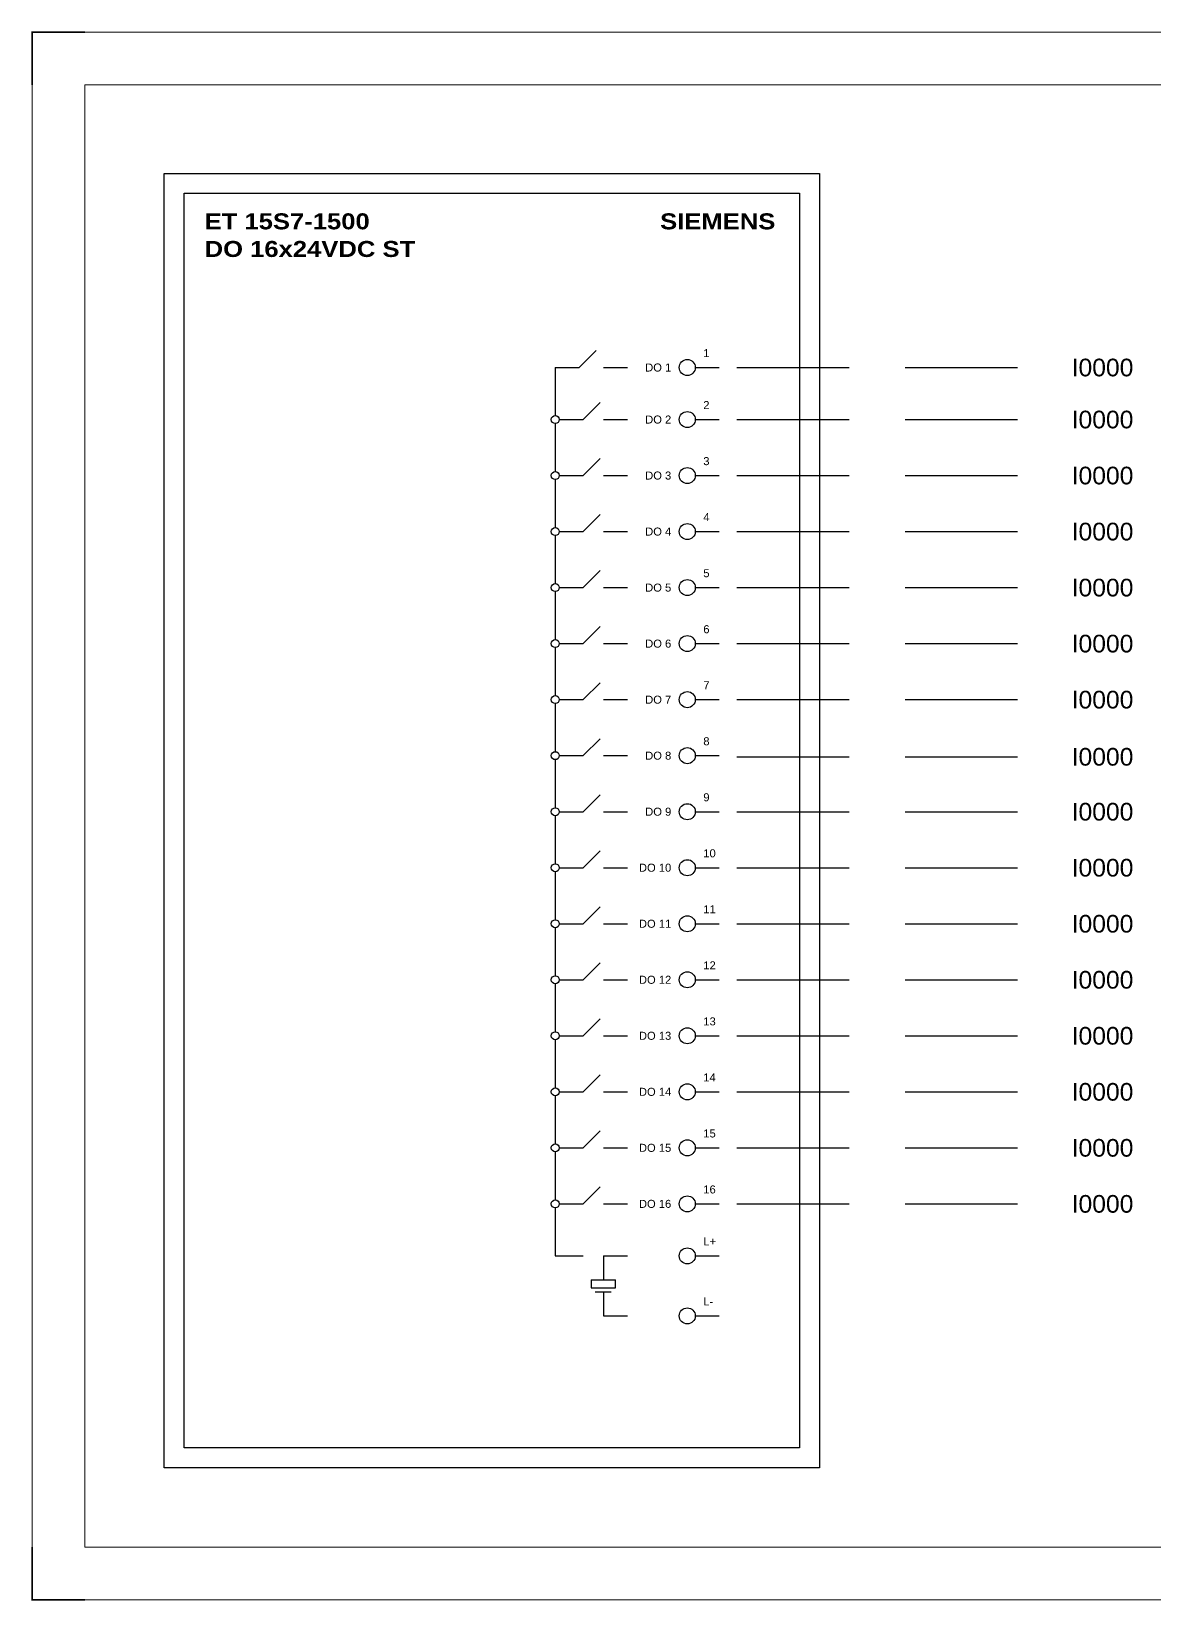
# Model space of a CAD drawing. Header units: centimetres. Extents: x -6233 to 67854, y 107 to 55669.
# Drawn here: x 13114 to 16294, y 9709 to 14153 of the extents above; entities that cross this region are included whole.
import ezdxf
from ezdxf.enums import TextEntityAlignment as Align

# ---------------------------------------------------------------- set-up
doc = ezdxf.new("R2010")
doc.units = ezdxf.units.CM
doc.header["$LTSCALE"] = 25.4
doc.linetypes.add('HIDDEN', pattern=[0.375, 0.25, -0.125])
doc.layers.add('Etiket-Line-L', color=7, linetype='Continuous')
doc.layers.add('EtIket-Line-S', color=2, linetype='Continuous')
doc.styles.add('Bold', font='ariblk.ttf', dxfattribs={"height": 25.4})
doc.styles.get("Standard").update_dxf_attribs({"font": 'arial.ttf', "height": 25.4})

# ---------------------------------------------------------------- blocks, each defined once
blk = doc.blocks.new('x5 Out Line')
at = {"const_width": 0.3}
for points in [[(9.65, 286.71), (0, 286.71), (0, 277.06)], [(0, 9.65), (0, 0), (9.65, 0)]]:
    blk.add_lwpolyline(points, dxfattribs=at)
at = {"lineweight": 15}
blk.add_lwpolyline([(395.8, 9.65), (395.8, 277.06), (9.65, 277.06), (9.65, 9.65)], close=True, dxfattribs=at)
at = {"layer": 'EtIket-Line-S', "lineweight": 9, "ltscale": 0.5}
blk.add_lwpolyline([(0, 0), (405.45, 0), (405.45, 286.71), (0, 286.71)], close=True, dxfattribs=at)

msp = doc.modelspace()

# ---------------------------------------------------------------- linework, layer by layer
at = {"ltscale": 50}
for p, q in [((14665.4, 13200.7), (14713.5, 13248.8)), ((14597.4, 13200.7), (14665.4, 13200.7)), ((14597.4, 13200.7), (14597.4, 13064.7)), ((14733.4, 13200.7), (14801.4, 13200.7)), ((14676.7, 13053.4), (14724.8, 13101.5)), ((14597.4, 13042.1), (14597.4, 12906.1)), ((14608.7, 13053.4), (14676.7, 13053.4)), ((14733.4, 13053.4), (14801.4, 13053.4)), ((14676.7, 12894.8), (14724.8, 12942.8)), ((14608.7, 12894.8), (14676.7, 12894.8)), ((14733.4, 12894.8), (14801.4, 12894.8)), ((14597.4, 12883.4), (14597.4, 12747.4)), ((14676.7, 12736.1), (14724.8, 12784.2)), ((14597.4, 12724.8), (14597.4, 12588.8)), ((14608.7, 12736.1), (14676.7, 12736.1)), ((14733.4, 12736.1), (14801.4, 12736.1)), ((14676.7, 12577.4), (14724.8, 12625.5)), ((14608.7, 12577.4), (14676.7, 12577.4)), ((14733.4, 12577.4), (14801.4, 12577.4)), ((14597.4, 12566.1), (14597.4, 12430.1)), ((14676.7, 12418.8), (14724.8, 12466.9)), ((14597.4, 12407.5), (14597.4, 12271.5)), ((14608.7, 12418.8), (14676.7, 12418.8)), ((14733.4, 12418.8), (14801.4, 12418.8)), ((14676.7, 12260.1), (14724.8, 12308.2)), ((14597.4, 12248.8), (14597.4, 12112.8)), ((14608.7, 12260.1), (14676.7, 12260.1)), ((14733.4, 12260.1), (14801.4, 12260.1)), ((14676.7, 12101.5), (14724.8, 12149.5)), ((14597.4, 12090.1), (14597.4, 11954.1)), ((14608.7, 12101.5), (14676.7, 12101.5)), ((14733.4, 12101.5), (14801.4, 12101.5)), ((14676.7, 11942.8), (14724.8, 11990.9)), ((14597.4, 11931.5), (14597.4, 11795.5)), ((14608.7, 11942.8), (14676.7, 11942.8)), ((14733.4, 11942.8), (14801.4, 11942.8)), ((14676.7, 11784.2), (14724.8, 11832.2)), ((14608.7, 11784.2), (14676.7, 11784.2)), ((14733.4, 11784.2), (14801.4, 11784.2)), ((14597.4, 11772.8), (14597.4, 11636.8)), ((14676.7, 11625.5), (14724.8, 11673.6)), ((14597.4, 11614.2), (14597.4, 11478.2)), ((14608.7, 11625.5), (14676.7, 11625.5)), ((14733.4, 11625.5), (14801.4, 11625.5)), ((14676.7, 11466.8), (14724.8, 11514.9)), ((14608.7, 11466.8), (14676.7, 11466.8)), ((14733.4, 11466.8), (14801.4, 11466.8)), ((14597.4, 11455.5), (14597.4, 11319.5)), ((14676.7, 11308.2), (14724.8, 11356.3)), ((14597.4, 11296.8), (14597.4, 11160.9)), ((14608.7, 11308.2), (14676.7, 11308.2)), ((14733.4, 11308.2), (14801.4, 11308.2)), ((14676.7, 11149.5), (14724.8, 11197.6)), ((14597.4, 11138.2), (14597.4, 11002.2)), ((14608.7, 11149.5), (14676.7, 11149.5)), ((14733.4, 11149.5), (14801.4, 11149.5)), ((14676.7, 10990.9), (14724.8, 11038.9)), ((14597.4, 10979.5), (14597.4, 10843.5)), ((14608.7, 10990.9), (14676.7, 10990.9)), ((14733.4, 10990.9), (14801.4, 10990.9)), ((14676.7, 10832.2), (14724.8, 10880.3)), ((14597.4, 10820.9), (14597.4, 10684.9)), ((14608.7, 10832.2), (14676.7, 10832.2)), ((14733.4, 10832.2), (14801.4, 10832.2)), ((14597.4, 10684.9), (14676.7, 10684.9)), ((14733.4, 10684.9), (14801.4, 10684.9)), ((14733.4, 10684.9), (14733.4, 10616.9)), ((14699.4, 10616.9), (14767.4, 10616.9)), ((14699.4, 10616.9), (14699.4, 10594.4)), ((14699.4, 10594.4), (14767.4, 10594.4)), ((14710.7, 10582.9), (14756, 10582.9)), ((14733.4, 10582.9), (14733.4, 10514.9)), ((14767.4, 10594.4), (14767.4, 10616.9)), ((14733.4, 10514.9), (14801.4, 10514.9))]:
    msp.add_line(p, q, dxfattribs=at)
at = {"color": 6, "ltscale": 50}
for p, q in [((14993.7, 13200.7), (15061.7, 13200.7)), ((14993.7, 13053.4), (15061.7, 13053.4)), ((14993.7, 12894.8), (15061.7, 12894.8)), ((14993.7, 12736.1), (15061.7, 12736.1)), ((14993.7, 12577.4), (15061.7, 12577.4)), ((14993.7, 12418.8), (15061.7, 12418.8)), ((14993.7, 12260.1), (15061.7, 12260.1)), ((14993.7, 12101.5), (15061.7, 12101.5)), ((14993.7, 11942.8), (15061.7, 11942.8)), ((14993.7, 11784.2), (15061.7, 11784.2)), ((14993.7, 11625.5), (15061.7, 11625.5)), ((14993.7, 11466.8), (15061.7, 11466.8)), ((14993.7, 11308.2), (15061.7, 11308.2)), ((14993.7, 11149.5), (15061.7, 11149.5)), ((14993.7, 10990.9), (15061.7, 10990.9)), ((14993.7, 10832.2), (15061.7, 10832.2)), ((14993.7, 10684.9), (15061.7, 10684.9)), ((14993.7, 10514.9), (15061.7, 10514.9))]:
    msp.add_line(p, q, dxfattribs=at)
at = {"color": 146, "linetype": 'HIDDEN', "ltscale": 50, "true_color": 0x105689}
for p, q in [((15111.7, 13200.7), (15959.2, 13200.7)), ((15111.7, 13053.4), (15959.2, 13053.4)), ((15111.7, 12894.8), (15959.2, 12894.8)), ((15111.7, 12736.1), (15959.2, 12736.1)), ((15111.7, 12577.4), (15959.2, 12577.4)), ((15111.7, 12418.8), (15959.2, 12418.8)), ((15111.7, 12260.1), (15959.2, 12260.1)), ((15111.7, 12098.3), (15959.2, 12098.3)), ((15111.7, 11942.8), (15959.2, 11942.8)), ((15111.7, 11784.2), (15959.2, 11784.2)), ((15111.7, 11625.5), (15959.2, 11625.5)), ((15111.7, 11466.8), (15959.2, 11466.8)), ((15111.7, 11308.2), (15959.2, 11308.2)), ((15111.7, 11149.5), (15959.2, 11149.5)), ((15111.7, 10990.9), (15959.2, 10990.9)), ((15111.7, 10832.2), (15959.2, 10832.2))]:
    msp.add_line(p, q, dxfattribs=at)
at = {"ltscale": 50}
msp.add_lwpolyline([(13490.4, 13750.6), (15345, 13750.6), (15345, 10084.8), (13490.4, 10084.8)], close=True, dxfattribs=at)
at = {"color": 6, "ltscale": 50}
msp.add_lwpolyline([(13547, 13694), (15288.4, 13694), (15288.4, 10141.5), (13547, 10141.5)], close=True, dxfattribs=at)
at = {"color": 6, "ltscale": 500}
for centre in [(14971.1, 13200.7), (14971.1, 13053.4), (14971.1, 12894.8), (14971.1, 12736.1), (14971.1, 12577.4), (14971.1, 12418.8), (14971.1, 12260.1), (14971.1, 12101.5), (14971.1, 11942.8), (14971.1, 11784.2), (14971.1, 11625.5), (14971.1, 11466.8), (14971.1, 11308.2), (14971.1, 11149.5), (14971.1, 10990.9), (14971.1, 10832.2), (14971.1, 10684.9), (14971.1, 10514.9)]:
    msp.add_circle(centre, 22.7, dxfattribs=at)
at = {"ltscale": 500}
for centre in [(14597.4, 13053.4), (14597.4, 12894.8), (14597.4, 12736.1), (14597.4, 12577.4), (14597.4, 12418.8), (14597.4, 12260.1), (14597.4, 12101.5), (14597.4, 11942.8), (14597.4, 11784.2), (14597.4, 11625.5), (14597.4, 11466.8), (14597.4, 11308.2), (14597.4, 11149.5), (14597.4, 10990.9), (14597.4, 10832.2)]:
    msp.add_circle(centre, 11.3, dxfattribs=at)

# ---------------------------------------------------------------- block references
at = {"layer": 'Etiket-Line-L', "lineweight": 0, "xscale": 15.48351216233742, "yscale": 15.48351216233742, "zscale": 15.48351216233742}
msp.add_blockref('x5 Out Line', (13116.5, 9711), dxfattribs=at)

# ---------------------------------------------------------------- texts
at = {"ltscale": 500, "style": 'Bold'}
for s, p in [('ET 15S7-1500', (13604.6, 13637.3)), ('DO 16x24VDC ST', (13604.6, 13559.1))]:
    msp.add_text(s, height=45.331, dxfattribs=at).set_placement(p, align=Align.TOP_LEFT)
msp.add_text('SIEMENS', height=45.33, dxfattribs=at).set_placement((15220.4, 13637.3), align=Align.TOP_RIGHT)
at = {"ltscale": 500}
for s, height, p in [('1', 22.7, (15016.4, 13223.4)), ('2', 22.7, (15016.4, 13076.1)), ('3', 22.7, (15016.4, 12917.4)), ('4', 22.7, (15016.4, 12758.8)), ('5', 22.7, (15016.4, 12600.1)), ('6', 22.7, (15016.4, 12441.4)), ('7', 22.7, (15016.4, 12282.8)), ('8', 22.7, (15016.4, 12124.1)), ('9', 22.7, (15016.4, 11965.5)), ('10', 22.67, (15016.4, 11806.8)), ('11', 22.67, (15016.4, 11648.2)), ('12', 22.67, (15016.4, 11489.5)), ('13', 22.67, (15016.4, 11330.8)), ('14', 22.67, (15016.4, 11172.2)), ('15', 22.67, (15016.4, 11013.5)), ('16', 22.67, (15016.4, 10854.9)), ('L+', 22.67, (15016.4, 10707.5)), ('L-', 22.67, (15016.4, 10537.6))]:
    msp.add_text(s, height=height, dxfattribs=at).set_placement(p, align=Align.BOTTOM_LEFT)
for s, p in [('DO 1', (14925.7, 13200.7)), ('DO 2', (14925.7, 13053.4)), ('DO 3', (14925.7, 12894.8)), ('DO 4', (14925.7, 12736.1)), ('DO 5', (14925.7, 12577.4)), ('DO 6', (14925.7, 12418.8)), ('DO 7', (14925.7, 12260.1)), ('DO 8', (14925.7, 12101.5)), ('DO 9', (14925.7, 11942.8)), ('DO 10', (14925.7, 11784.2)), ('DO 11', (14925.7, 11625.5)), ('DO 12', (14925.7, 11466.8)), ('DO 13', (14925.7, 11308.2)), ('DO 14', (14925.7, 11149.5)), ('DO 15', (14925.7, 10990.9)), ('DO 16', (14925.7, 10832.2))]:
    msp.add_text(s, height=22.67, dxfattribs=at).set_placement(p, align=Align.MIDDLE_RIGHT)
for p in [(16059.2, 13200.7), (16059.2, 13053.4), (16059.2, 12894.8), (16059.2, 12736.1), (16059.2, 12577.4), (16059.2, 12418.8), (16059.2, 12260.1), (16059.2, 12098.3), (16059.2, 11942.8), (16059.2, 11784.2), (16059.2, 11625.5), (16059.2, 11466.8), (16059.2, 11308.2), (16059.2, 11149.5), (16059.2, 10990.9), (16059.2, 10832.2)]:
    msp.add_text('I0000', height=50, dxfattribs=at).set_placement(p, align=Align.MIDDLE_LEFT)

doc.saveas('drawing.dxf')
